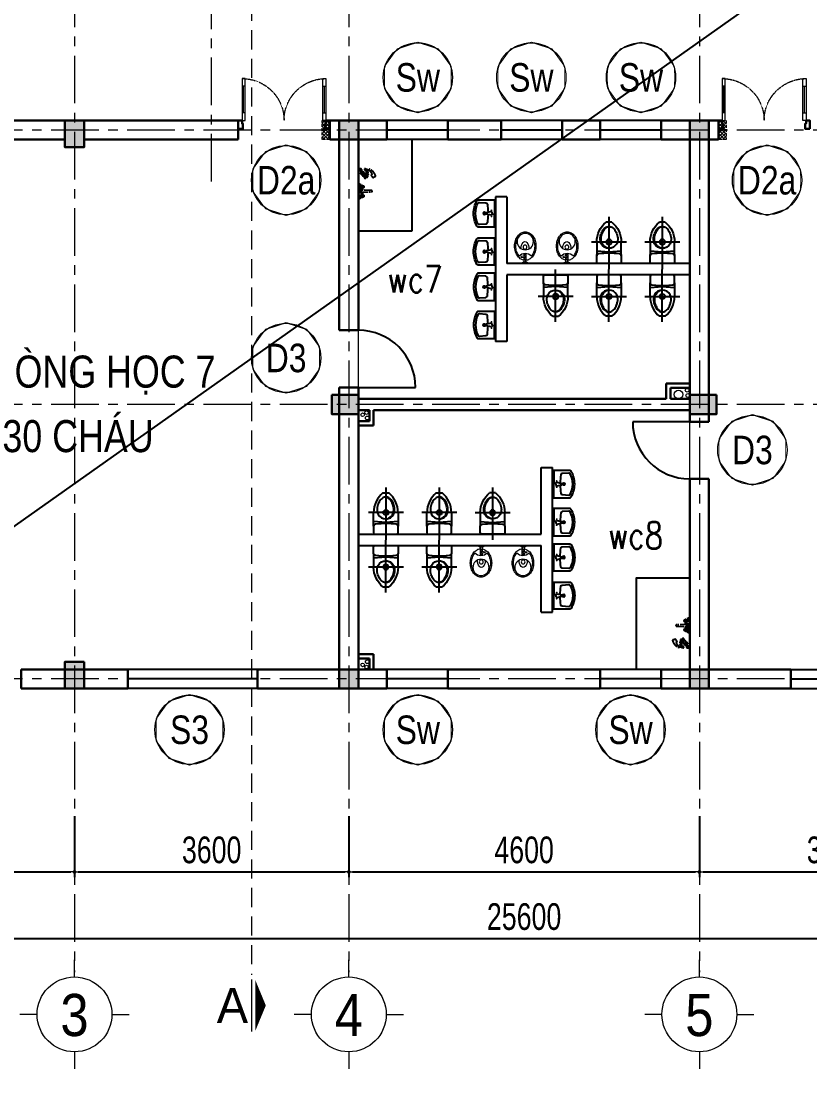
# Model space of a CAD drawing. Header units: millimetres. Extents: x -519517 to -431282, y -372679 to 113618.
# Drawn here: x -469191 to -458841, y -16782 to -2908 of the extents above; entities that cross this region are included whole.
import ezdxf
from ezdxf.enums import TextEntityAlignment as Align

# ---------------------------------------------------------------- set-up
doc = ezdxf.new("R2010")
doc.units = ezdxf.units.MM
doc.header["$LTSCALE"] = 5
for name, pattern in [('CENTER2', [28.575, 19.05, -3.175, 3.175, -3.175]), ('CENTERX2', [4, 2.5, -0.5, 0.5, -0.5]), ('DASHDOT', [1, 0.5, -0.25, 0, -0.25]), ('HIDDEN', [0.375, 0.25, -0.125]), ('HIDDEN2', [0.1875, 0.125, -0.0625])]:
    doc.linetypes.add(name, pattern=pattern)
doc.layers.get('0').update_dxf_attribs({"linetype": 'CENTER2'})
for name, color, linetype, lineweight in [('03', 252, 'Continuous', 30), ('BICO-9-NÉT CỬA', 9, 'Continuous', 25), ('LC Dim', 8, 'Continuous', 18), ('LC Hatch', 252, 'Continuous', 9), ('LC ISO', 153, 'Continuous', 13), ('LC Khac', 4, 'Continuous', 9), ('LC MANH DUT', 35, 'HIDDEN', 5), ('LC Net dam 1', 30, 'Continuous', 30), ('LC Net khuat', 4, 'HIDDEN', 13), ('LC Net manh', 9, 'Continuous', 5), ('LC Net thay', 7, 'Continuous', 25), ('LC Net truc', 79, 'DASHDOT', 13), ('LC Text1', 3, 'Continuous', 20), ('LC Text2', 7, 'Continuous', 25), ('NOITHAT', 125, 'Continuous', 13)]:
    doc.layers.add(name, color=color, linetype=linetype, lineweight=lineweight)
for name, color, linetype in [('1-KYHIEU', 1, 'Continuous'), ('1-NETMANH', 250, 'Continuous'), ('TEXT', 42, 'Continuous')]:
    doc.layers.add(name, color=color, linetype=linetype)
doc.layers.add('KCS_Plotter', color=11, linetype='Continuous', plot=False)
doc.styles.add('General text 2', font='arial.ttf')
doc.styles.add('HOATBIF', font='hoatbif.shx', dxfattribs={"width": 0.75})
doc.styles.add('LC 1', font='VHAVANB.TTF')
doc.styles.add('LC 3', font='vnsimli.shx', dxfattribs={"width": 0.75})
doc.styles.add('T2', font='VHARIAL.TTF', dxfattribs={"width": 0.8})
doc.dimstyles.new('Copy of 1-110', dxfattribs={"dimscale": 110, "dimtxt": 2.5, "dimasz": 0.35, "dimexe": 0.5, "dimexo": 0, "dimgap": 0.8, "dimtad": 1, "dimdec": 0, "dimzin": 0, "dimdsep": 46, "dimtxsty": 'HOATBIF', "dimblk1": 'DOT', "dimblk2": 'DOT', "dimsah": 1, "dimcen": -1, "dimdle": 1, "dimclrd": 256, "dimclre": 256, "dimclrt": 4, "dimadec": 3, "dimazin": 2, "dimtfac": 0.333333, "dimtdec": 0, "dimtix": 1, "dimtmove": 2, "dimatfit": 3, "dimldrblk": 'DOT', "dimfxl": 1, "dimtvp": 0.833333, "dimtolj": 1, "dimtzin": 0, "dimarcsym": 0})

# ---------------------------------------------------------------- blocks, each defined once
blk = doc.blocks.new('A$C442A5462')
for p, q in [((265, 143, -500), (283, 143, -500)), ((265, 114, -500), (265, 143, -500)), ((270, 114, -500), (270, 143, -500)), ((283, 133, -500), (287, 172, -500)), ((298, 172, -500), (287, 172, -500)), ((304, 133, -500), (298, 172, -500)), ((304, 143, -500), (324, 143, -500)), ((320, 143, -500), (320, 114, -500)), ((324, 143, -500), (324, 114, -500)), ((355, 139, -500), (324, 139, -500)), ((355, 108, -500), (355, 150, -500)), ((367, 162, -500), (369, 162, -500)), ((324, 114, -500), (265, 114, -500)), ((355, 117, -500), (324, 117, -500)), ((369, 96, -500), (367, 96, -500))]:
    blk.add_line(p, q)
at = {"elevation": -500}
for points in [[(332, 139, 0.088181), (321, 171, 0.106057), (284, 213, 0.085827), (232, 240, 0.075509), (167, 250, 0.075509), (101, 240, 0.085827), (49, 213, 0.106057), (12, 171, 0.126726), (0, 125, 0.126726), (12, 79, 0.106057), (49, 37, 0.085827), (101, 10, 0.075509), (167, 0, 0.075509)], [(282, 196, 0.017476), (275, 201, 0.085827), (228, 226, 0.075509), (167, 235, 0.075509), (105, 226, 0.072574), (65, 206, 0.039619)], [(65, 44, 0.072574), (105, 24, 0.075509), (167, 15, 0.075509)], [(167, 0, 0.075509), (232, 10, 0.085827), (284, 37, 0.106057), (321, 79, 0.106073), (333, 117, 0.126726)], [(167, 15, 0.075509), (228, 24, 0.085827), (275, 49, 0.017476), (282, 54, 0.126726)]]:
    blk.add_lwpolyline(points, format="xyb", dxfattribs=at)
for centre, radius in [((114, 125, -500), 95.1), ((178, 128, -500), 23.1)]:
    blk.add_circle(centre, radius)
for centre, radius, start, end in [((141, 131, -500), 26.6, 129.8111, 184.9288), ((141, 126, -500), 26.6, 175.0712, 230.1889), ((189, 73, -500), 102, 86.446, 129.8111), ((345, 125, -500), 95.1, 131.563, 228.437), ((294, 133, -500), 15.2, 136.8143, 43.1857), ((294, 133, -500), 10.6, 180, 0), ((367, 150, -500), 12.2, 90, 180), ((189, 184, -500), 102, 230.1889, 275.818), ((367, 108, -500), 12.2, 180, 270)]:
    blk.add_arc(centre, radius, start, end)
blk = doc.blocks.new('lavabo7')
for p, q in [((-34, 216), (34, 216)), ((0, 182), (0, 250)), ((-265, 20), (0, 20)), ((-36, 80), (-14, 179)), ((-25, 62), (-36, 80)), ((0, 62), (-25, 62)), ((-14, 179), (0, 179)), ((14, 179), (0, 179)), ((0, 62), (25, 62)), ((265, 20), (0, 20)), ((36, 80), (14, 179)), ((25, 62), (36, 80))]:
    blk.add_line(p, q)
blk.add_lwpolyline([(0, 0), (265, 0), (265, 335, 0.2674), (250, 361, 0.128929), (0, 430, 0.128929), (-250, 361, 0.2674), (-265, 335), (-265, 0)], format="xyb", close=True)
for points in [[(1, 390, 0.110412), (-200, 343, 0.310359), (-216, 313), (-206, 187, 0.356533), (-179, 159, 0.015229), (-21, 146)], [(21, 146, 0.015229), (179, 159, 0.356533), (206, 187), (216, 313, 0.310359), (200, 343, 0.110412), (-1, 390, 0.110412)]]:
    blk.add_lwpolyline(points, format="xyb")
at = {"const_width": 18}
for points in [[(-68, 79, -1), (-50, 79, -1)], [(68, 79, 1), (50, 79, 1)]]:
    blk.add_lwpolyline(points, format="xyb", close=True, dxfattribs=at)
for radius in [22.8, 12.8]:
    blk.add_circle((0, 216), radius)
blk = doc.blocks.new('mb-xibet3')
for p, q in [((185, 0), (-185, 0)), ((-210, -25), (-210, -134)), ((-210, -370), (-210, -134)), ((-179, -169), (-118, -176)), ((118, -176), (179, -169)), ((210, -134), (210, -25)), ((210, -134), (210, -370)), ((-210, -215), (0, -200)), ((0, -200), (210, -215)), ((50, -710), (-50, -710))]:
    blk.add_line(p, q)
blk.add_circle((0, -370), 45)
for centre, radius, start, end in [((-185, -25), 25, 90, 180), ((-175, -134), 35, 180, 263.211), ((0, 817), 1000, 263.211, 276.789), ((175, -134), 35, 276.789, 0), ((185, -25), 25, 0, 90), ((0, -410), 150, 357.1299, 182.8701), ((15, -410), 150, 92.8613, 182.8701), ((10, -370), 45, 96.3794, 263.6206), ((240, -366), 450, 180.5512, 229.851), ((194, -405), 345, 182.0821, 195.8931), ((99, -432), 245, 195.8931, 214.5044), ((209, -405), 345, 182.0821, 195.8931), ((114, -432), 245, 195.8931, 214.5044), ((-240, -366), 450, 310.149, 359.4488), ((-99, -432), 245, 325.4956, 344.1069), ((-194, -405), 345, 344.1069, 357.9179), ((38, -474), 172, 214.5044, 238.9274), ((53, -474), 172, 214.5044, 238.9274), ((0, -537), 97.7, 238.9274, 270), ((15, -537), 97.7, 238.9274, 265.5985), ((0, -537), 97.7, 270, 301.0726), ((-38, -474), 172, 301.0726, 325.4956)]:
    blk.add_arc(centre, radius, start, end)
at = {"layer": '1-NETMANH'}
for p, q in [((0, -802), (0, 95)), ((-300, -370), (300, -370))]:
    blk.add_line(p, q, dxfattribs=at)
blk = doc.blocks.new('Vt03')
at = {"color": 0}
for p, q in [((125, 280), (129, 294)), ((182, 227), (168, 215)), ((221, 192), (198, 180)), ((33, 60), (73, 60)), ((172, 12), (33, 16)), ((33, 16), (33, -11)), ((45, 16), (45, 42)), ((53, 80), (53, 40)), ((61, 15), (61, 42)), ((33, -11), (172, -7)), ((33, -60), (73, -60)), ((45, -42), (45, -11)), ((53, -40), (53, -80)), ((61, -42), (61, -10))]:
    blk.add_line(p, q, dxfattribs=at)
for points in [[(7, 309), (7, 268), (14, 268), (14, 309)], [(0, -100), (0, 100), (26, 100), (26, -100)], [(26, 13), (26, -7), (33, -7), (33, 13)]]:
    blk.add_lwpolyline(points, close=True, dxfattribs=at)
blk.add_lwpolyline([(12, 289, -1.296082), (34, 259, -1.917127), (36, 270, -0.167053), (49, 238, -1.448302), (30, 244, -0.673139), (85, 228, -0.486099), (61, 204, -1.074451), (67, 232, -0.361514), (101, 182, -1.428906), (80, 192, -0.287584), (119, 201, -1.502211), (109, 190, -0.316107), (116, 228, -1.315856), (125, 213, -0.643473), (103, 240, -0.070392), (116, 258, -0.515207), (128, 256, -1.801469), (107, 258, 0.730196), (91, 279, -2.626927), (97, 289, 0.91518), (113, 291, 0.978175), (109, 291, 0.823089), (127, 287, -1.030732)], format="xyb", dxfattribs=at)
for centre, radius in [((53, 60), 20), ((53, 60), 12), ((53, -60), 20), ((53, -60), 12)]:
    blk.add_circle(centre, radius, dxfattribs=at)
for centre, radius, start, end in [((98, 194), 89.8, 21.3285, 72.4278), ((101, 167), 130, 16.3177, 77.8898), ((220, 229), 54.3, 194.4065, 245.2427), ((216, 201), 10.4, 297.0942, 16.3177), ((172, 2), 9.94, 270, 90)]:
    blk.add_arc(centre, radius, start, end, dxfattribs=at)
blk = doc.blocks.new('DOT')
at = {"color": 0, "linetype": 'ByBlock'}
blk.add_line((-0.5, 0), (-1, 0), dxfattribs=at)
at = {"color": 0, "linetype": 'ByBlock', "const_width": 0.5}
blk.add_lwpolyline([(-0.25, 0, 1), (0.25, 0, 1)], format="xyb", close=True, dxfattribs=at)
blk = doc.blocks.new('*D172')
at = {"layer": 'Defpoints', "color": 0, "transparency": 16777216}
for p in [(-472091, -13113), (-468491, -13338), (-468491, -14068)]:
    blk.add_point(p, dxfattribs=at)
at = {"layer": 'LC Dim', "lineweight": -2, "transparency": 16777216}
for p, q in [((-472091, -13113), (-472091, -14138)), ((-468491, -13338), (-468491, -14138)), ((-472042, -14068), (-468540, -14068))]:
    blk.add_line(p, q, dxfattribs=at)
at = {"layer": 'LC Dim', "lineweight": -2, "transparency": 16777216, "xscale": 49, "yscale": 49, "zscale": 49, "rotation": 180}
blk.add_blockref('DOT', (-472091, -14068), dxfattribs=at)
at = {"layer": 'LC Dim', "lineweight": -2, "transparency": 16777216, "xscale": 49, "yscale": 49, "zscale": 49}
blk.add_blockref('DOT', (-468491, -14068), dxfattribs=at)
at = {"layer": 'LC Dim', "color": 4, "transparency": 16777216, "insert": (-470291, -13781), "char_height": 350, "attachment_point": 5, "style": 'HOATBIF'}
blk.add_mtext('\\A1;3600', dxfattribs=at)
blk = doc.blocks.new('_Dot')
at = {"color": 0, "linetype": 'ByBlock', "lineweight": -2}
blk.add_line((-0.5, 0), (-1, 0), dxfattribs=at)
at = {"color": 0, "linetype": 'ByBlock', "const_width": 0.5}
blk.add_lwpolyline([(-0.25, 0, 1), (0.25, 0, 1)], format="xyb", close=True, dxfattribs=at)
blk = doc.blocks.new('*D173')
at = {"layer": 'Defpoints', "color": 0, "transparency": 16777216}
for p in [(-468491, -13338), (-464891, -13338), (-464891, -14068)]:
    blk.add_point(p, dxfattribs=at)
at = {"layer": 'LC Dim', "lineweight": -2, "transparency": 16777216}
for p, q in [((-468491, -13338), (-468491, -14138)), ((-464891, -13338), (-464891, -14138)), ((-468442, -14068), (-464940, -14068))]:
    blk.add_line(p, q, dxfattribs=at)
at = {"layer": 'LC Dim', "lineweight": -2, "transparency": 16777216, "xscale": 49, "yscale": 49, "zscale": 49, "rotation": 180}
blk.add_blockref('DOT', (-468491, -14068), dxfattribs=at)
at = {"layer": 'LC Dim', "lineweight": -2, "transparency": 16777216, "xscale": 49, "yscale": 49, "zscale": 49}
blk.add_blockref('DOT', (-464891, -14068), dxfattribs=at)
at = {"layer": 'LC Dim', "color": 4, "transparency": 16777216, "insert": (-466691, -13781), "char_height": 350, "attachment_point": 5, "style": 'HOATBIF'}
blk.add_mtext('\\A1;3600', dxfattribs=at)
blk = doc.blocks.new('*D174')
at = {"layer": 'Defpoints', "color": 0, "transparency": 16777216}
for p in [(-464891, -13338), (-460291, -13338), (-460291, -14068)]:
    blk.add_point(p, dxfattribs=at)
at = {"layer": 'LC Dim', "lineweight": -2, "transparency": 16777216}
for p, q in [((-464891, -13338), (-464891, -14138)), ((-460291, -13338), (-460291, -14138)), ((-464842, -14068), (-460340, -14068))]:
    blk.add_line(p, q, dxfattribs=at)
at = {"layer": 'LC Dim', "lineweight": -2, "transparency": 16777216, "xscale": 49, "yscale": 49, "zscale": 49, "rotation": 180}
blk.add_blockref('DOT', (-464891, -14068), dxfattribs=at)
at = {"layer": 'LC Dim', "lineweight": -2, "transparency": 16777216, "xscale": 49, "yscale": 49, "zscale": 49}
blk.add_blockref('DOT', (-460291, -14068), dxfattribs=at)
at = {"layer": 'LC Dim', "color": 4, "transparency": 16777216, "insert": (-462591, -13781), "char_height": 350, "attachment_point": 5, "style": 'HOATBIF'}
blk.add_mtext('\\A1;4600', dxfattribs=at)
blk = doc.blocks.new('*D175')
at = {"layer": 'Defpoints', "color": 0, "transparency": 16777216}
for p in [(-460291, -13338), (-456691, -13338), (-456691, -14068)]:
    blk.add_point(p, dxfattribs=at)
at = {"layer": 'LC Dim', "lineweight": -2, "transparency": 16777216}
for p, q in [((-460291, -13338), (-460291, -14138)), ((-456691, -13338), (-456691, -14138)), ((-460242, -14068), (-456740, -14068))]:
    blk.add_line(p, q, dxfattribs=at)
at = {"layer": 'LC Dim', "lineweight": -2, "transparency": 16777216, "xscale": 49, "yscale": 49, "zscale": 49, "rotation": 180}
blk.add_blockref('DOT', (-460291, -14068), dxfattribs=at)
at = {"layer": 'LC Dim', "lineweight": -2, "transparency": 16777216, "xscale": 49, "yscale": 49, "zscale": 49}
blk.add_blockref('DOT', (-456691, -14068), dxfattribs=at)
at = {"layer": 'LC Dim', "color": 4, "transparency": 16777216, "insert": (-458491, -13781), "char_height": 350, "attachment_point": 5, "style": 'HOATBIF'}
blk.add_mtext('\\A1;3600', dxfattribs=at)
blk = doc.blocks.new('*D178')
at = {"layer": 'Defpoints', "color": 0, "transparency": 16777216}
for p in [(-475391, -13338), (-449791, -13338), (-449791, -14943)]:
    blk.add_point(p, dxfattribs=at)
at = {"layer": 'LC Dim', "lineweight": -2, "transparency": 16777216}
for p, q in [((-475391, -13338), (-475391, -15013)), ((-449791, -13338), (-449791, -15013)), ((-475342, -14943), (-449840, -14943))]:
    blk.add_line(p, q, dxfattribs=at)
at = {"layer": 'LC Dim', "lineweight": -2, "transparency": 16777216, "xscale": 49, "yscale": 49, "zscale": 49, "rotation": 180}
blk.add_blockref('DOT', (-475391, -14943), dxfattribs=at)
at = {"layer": 'LC Dim', "lineweight": -2, "transparency": 16777216, "xscale": 49, "yscale": 49, "zscale": 49}
blk.add_blockref('DOT', (-449791, -14943), dxfattribs=at)
at = {"layer": 'LC Dim', "color": 4, "transparency": 16777216, "insert": (-462591, -14656), "char_height": 350, "attachment_point": 5, "style": 'HOATBIF'}
blk.add_mtext('\\A1;25600', dxfattribs=at)
blk = doc.blocks.new('TTRUC')
at = {"layer": 'LC ISO'}
for p, q in [((0, 6.95), (0, 10.13)), ((-6.95, 0), (-10.13, 0)), ((6.95, 0), (10.13, 0)), ((0, -6.95), (0, -10.13))]:
    blk.add_line(p, q, dxfattribs=at)
at = {"layer": 'LC Net manh'}
blk.add_circle((0, 0), 6.95, dxfattribs=at)
blk = doc.blocks.new('*U110')
at = {"layer": 'Defpoints'}
blk.add_lwpolyline([(0, 4.25), (-2.5, 3.44), (-4.04, 1.31), (-4.04, -1.31), (-2.5, -3.44), (0, -4.25), (2.5, -3.44), (4.04, -1.31), (4.04, 1.31), (2.5, 3.44)], close=True, dxfattribs=at)
at = {"layer": 'LC Text1', "style": 'General text 2', "width": 0.8, "flags": 8}
blk.add_attdef('SYMBOL', text='', height=3.5, dxfattribs=at).set_placement((0, 0), align=Align.MIDDLE_CENTER)
blk.add_wipeout([(0, 4.25), (-2.5, 3.44), (-4.04, 1.31), (-4.04, -1.31), (-2.5, -3.44), (0, -4.25), (2.5, -3.44), (4.04, -1.31), (4.04, 1.31), (2.5, 3.44)]).dxf.layer = 'LC Net manh'
at = {"layer": 'LC ISO'}
blk.add_circle((0, 0), 4.25, dxfattribs=at)
blk = doc.blocks.new('*U159')
for p, q in [((-450, -90), (-450, -50)), ((-100, -70), (-450, -70)), ((-100, -90), (-100, -50)), ((-450, -1110), (-450, -1150)), ((-100, -1130), (-450, -1130)), ((-100, -1110), (-100, -1150))]:
    blk.add_line(p, q)
for points in [[(0, -50), (0, -90), (-550, -90), (-550, -50)], [(0, -1150), (0, -1110), (-550, -1110), (-550, -1150)]]:
    blk.add_lwpolyline(points, close=True)
at = {"linetype": 'HIDDEN2'}
for centre, start, end in [((0, -50), 180, 270), ((0, -1150), 90, 180)]:
    blk.add_arc(centre, 550, start, end, dxfattribs=at)
at = {"layer": '03'}
for points in [[(110, 0), (110, -60), (40, -60), (40, -50), (0, -50), (0, 0)], [(110, -1200), (110, -1140), (40, -1140), (40, -1150), (0, -1150), (0, -1200)]]:
    blk.add_lwpolyline(points, close=True, dxfattribs=at)

msp = doc.modelspace()

# ---------------------------------------------------------------- hatches: boundary and pattern name
at = {"layer": 'LC Hatch'}
for points in [[(-468366.3, -4212.1), (-468616.3, -4212.1), (-468616.3, -4562.1), (-468366.3, -4562.1)], [(-464766.3, -4462.1), (-465016.3, -4462.1), (-465016.3, -4212.1), (-464766.3, -4212.1)], [(-460166.3, -4462.1), (-460416.3, -4462.1), (-460416.3, -4212.1), (-460166.3, -4212.1)], [(-465116.3, -7812.1), (-465116.3, -8062.1), (-464766.3, -8062.1), (-464766.3, -7812.1)], [(-460066.3, -7812.1), (-460066.3, -8062.1), (-460416.3, -8062.1), (-460416.3, -7812.1)], [(-468366.3, -11312.1), (-468616.3, -11312.1), (-468616.3, -11662.1), (-468366.3, -11662.1)], [(-464766.3, -11662.1), (-465016.3, -11662.1), (-465016.3, -11412.1), (-464766.3, -11412.1)], [(-460166.3, -11662.1), (-460416.3, -11662.1), (-460416.3, -11412.1), (-460166.3, -11412.1)]]:
    msp.add_hatch(color=256, dxfattribs=at).paths.add_polyline_path(points)
h = msp.add_hatch(dxfattribs=at)
h.set_pattern_fill('ANSI37', color=256, scale=10)
h.set_pattern_definition([(45, (1240.012, -50809.18), (-22.4506403, 22.4506403), []), (135, (1240.012, -50809.18), (-22.4506403, -22.4506403), [])])
h.paths.add_polyline_path([(-465241.3, -4462.1), (-465141.3, -4462.1), (-465141.3, -4212.1), (-465241.3, -4212.1)])
h = msp.add_hatch(dxfattribs=at)
h.set_pattern_fill('ANSI37', color=256, scale=10)
h.set_pattern_definition([(45, (6440.012, -50809.18), (-22.4506403, 22.4506403), []), (135, (6440.012, -50809.18), (-22.4506403, -22.4506403), [])])
h.paths.add_polyline_path([(-460041.3, -4462.1), (-459941.3, -4462.1), (-459941.3, -4212.1), (-460041.3, -4212.1)])

# ---------------------------------------------------------------- linework, layer by layer
at = {"layer": '1-KYHIEU'}
for p, q in [((-464766.3, -7712.1), (-464016.3, -7712.1)), ((-460416.3, -8162.1), (-461166.3, -8162.1))]:
    msp.add_line(p, q, dxfattribs=at)
at = {"layer": 'BICO-9-NÉT CỬA'}
for p, q in [((-463591.3, -4212.1), (-464391.3, -4212.1)), ((-462091.3, -4212.1), (-462891.3, -4212.1)), ((-460791.3, -4212.1), (-461591.3, -4212.1)), ((-463591.3, -4337.1), (-464391.3, -4337.1)), ((-462091.3, -4337.1), (-462891.3, -4337.1)), ((-460791.3, -4337.1), (-461591.3, -4337.1)), ((-463591.3, -4462.1), (-464391.3, -4462.1)), ((-462091.3, -4462.1), (-462891.3, -4462.1)), ((-460791.3, -4462.1), (-461591.3, -4462.1)), ((-466091.3, -11412.1), (-467791.3, -11412.1)), ((-463591.3, -11412.1), (-464391.3, -11412.1)), ((-460791.3, -11412.1), (-461591.3, -11412.1)), ((-459091.3, -11412.1), (-457391.3, -11412.1)), ((-466091.3, -11537.1), (-467791.3, -11537.1)), ((-463591.3, -11537.1), (-464391.3, -11537.1)), ((-460791.3, -11537.1), (-461591.3, -11537.1)), ((-459091.3, -11537.1), (-457391.3, -11537.1)), ((-466091.3, -11662.1), (-467791.3, -11662.1)), ((-463591.3, -11662.1), (-464391.3, -11662.1)), ((-460791.3, -11662.1), (-461591.3, -11662.1)), ((-459091.3, -11662.1), (-457391.3, -11662.1))]:
    msp.add_line(p, q, dxfattribs=at)
for centre, start, end in [((-464766.3, -7712.1), 0, 90), ((-460416.3, -8162.1), 180, 270)]:
    msp.add_arc(centre, 750, start, end, dxfattribs=at)
at = {"layer": 'LC ISO'}
for p, q in [((-464766.3, -7712.1), (-464766.3, -6962.1)), ((-460416.3, -8912.1), (-460416.3, -8162.1))]:
    msp.add_line(p, q, dxfattribs=at)
for centre, radius in [((-460564.9, -7804.2), 55), ((-460452.9, -7749.4), 24), ((-460443.1, -7818.7), 25), ((-464657.9, -8044.4), 24), ((-464709.8, -8070.9), 24), ((-464648.1, -8113.7), 25), ((-464709.8, -11353.2), 24), ((-464657.9, -11379.7), 24), ((-464648.1, -11310.5), 25)]:
    msp.add_circle(centre, radius, dxfattribs=at)
at = {"layer": 'LC Khac', "color": 1, "ltscale": 2}
msp.add_line((-466168.3, -15479.6), (-466168.3, -16160), dxfattribs=at)
msp.add_lwpolyline([(-465980.5, -15819.8, 0, 660.8, 0), (-466117, -15819.8, 385.4, 385.4, 0)], format="xyseb", dxfattribs=at)
at = {"layer": 'LC Net dam 1'}
for p, q in [((-468366.3, -4212.1), (-471966.3, -4212.1)), ((-468366.3, -4212.1), (-468616.3, -4212.1)), ((-468366.3, -4212.1), (-468616.3, -4212.1)), ((-466341.3, -4212.1), (-468366.3, -4212.1)), ((-468366.3, -4212.1), (-468366.3, -4462.1)), ((-466341.3, -4212.1), (-466341.3, -4462.1)), ((-464391.3, -4212.1), (-465141.3, -4212.1)), ((-465141.3, -4462.1), (-465141.3, -4212.1)), ((-464391.3, -4462.1), (-464391.3, -4212.1)), ((-462891.3, -4212.1), (-463591.3, -4212.1)), ((-463591.3, -4462.1), (-463591.3, -4212.1)), ((-462891.3, -4462.1), (-462891.3, -4212.1)), ((-461591.3, -4212.1), (-462091.3, -4212.1)), ((-462091.3, -4462.1), (-462091.3, -4212.1)), ((-461591.3, -4462.1), (-461591.3, -4212.1)), ((-460041.3, -4212.1), (-460791.3, -4212.1)), ((-460791.3, -4462.1), (-460791.3, -4212.1)), ((-460041.3, -4212.1), (-460041.3, -4462.1)), ((-468616.3, -4462.1), (-471966.3, -4462.1)), ((-466341.3, -4462.1), (-468366.3, -4462.1)), ((-465016.3, -4462.1), (-465141.3, -4462.1)), ((-465016.3, -6962.1), (-465016.3, -4462.1)), ((-464766.3, -4462.1), (-465016.3, -4462.1)), ((-464766.3, -4462.1), (-465016.3, -4462.1)), ((-464766.3, -6962.1), (-464766.3, -4462.1)), ((-464391.3, -4462.1), (-464766.3, -4462.1)), ((-462891.3, -4462.1), (-463591.3, -4462.1)), ((-461591.3, -4462.1), (-462091.3, -4462.1)), ((-460416.3, -4462.1), (-460791.3, -4462.1)), ((-460416.3, -8162.1), (-460416.3, -4462.1)), ((-460166.3, -4462.1), (-460416.3, -4462.1)), ((-460166.3, -4462.1), (-460416.3, -4462.1)), ((-460166.3, -4462.1), (-460041.3, -4462.1)), ((-460166.3, -8162.1), (-460166.3, -4462.1)), ((-464766.3, -6962.1), (-465016.3, -6962.1)), ((-465016.3, -11412.1), (-465016.3, -7712.1)), ((-464766.3, -7712.1), (-465016.3, -7712.1)), ((-464766.3, -11412.1), (-464766.3, -7712.1)), ((-460726.3, -7862.1), (-460726.3, -7662.1)), ((-460416.3, -7662.1), (-460726.3, -7662.1)), ((-460416.3, -7717.1), (-460671.3, -7717.1)), ((-460671.3, -7862.1), (-460671.3, -7717.1)), ((-465116.3, -7812.1), (-465116.3, -8062.1)), ((-465116.3, -7812.1), (-465116.3, -8062.1)), ((-460726.3, -7862.1), (-464766.3, -7862.1)), ((-460416.3, -7862.1), (-460671.3, -7862.1)), ((-460066.3, -7812.1), (-460066.3, -8062.1)), ((-460066.3, -7812.1), (-460066.3, -8062.1)), ((-464766.3, -8012.1), (-464766.3, -8157.1)), ((-464621.3, -8012.1), (-464766.3, -8012.1)), ((-464621.3, -8012.1), (-464621.3, -8157.1)), ((-464566.3, -8012.1), (-464566.3, -8212.1)), ((-460416.3, -8012.1), (-464566.3, -8012.1)), ((-464621.3, -8157.1), (-464766.3, -8157.1)), ((-460416.3, -8162.1), (-460166.3, -8162.1)), ((-464566.3, -8212.1), (-464766.3, -8212.1)), ((-460416.3, -11412.1), (-460416.3, -8912.1)), ((-460416.3, -8912.1), (-460166.3, -8912.1)), ((-460166.3, -11412.1), (-460166.3, -8912.1)), ((-464566.3, -11212.1), (-464766.3, -11212.1)), ((-464566.3, -11412.1), (-464566.3, -11212.1)), ((-468366.3, -11312.1), (-468616.3, -11312.1)), ((-468366.3, -11312.1), (-468616.3, -11312.1)), ((-464766.3, -11267.1), (-464766.3, -11412.1)), ((-464621.3, -11267.1), (-464766.3, -11267.1)), ((-464621.3, -11412.1), (-464621.3, -11267.1)), ((-467791.3, -11412.1), (-469191.3, -11412.1)), ((-469191.3, -11412.1), (-469191.3, -11662.1)), ((-467791.3, -11412.1), (-467791.3, -11662.1)), ((-465016.3, -11412.1), (-466091.3, -11412.1)), ((-466091.3, -11412.1), (-466091.3, -11662.1)), ((-464391.3, -11412.1), (-464766.3, -11412.1)), ((-464766.3, -11412.1), (-464621.3, -11412.1)), ((-464391.3, -11412.1), (-464391.3, -11662.1)), ((-461591.3, -11412.1), (-463591.3, -11412.1)), ((-463591.3, -11412.1), (-463591.3, -11662.1)), ((-461591.3, -11412.1), (-461591.3, -11662.1)), ((-460416.3, -11412.1), (-460791.3, -11412.1)), ((-460791.3, -11412.1), (-460791.3, -11662.1)), ((-460166.3, -11412.1), (-459091.3, -11412.1)), ((-459091.3, -11412.1), (-459091.3, -11662.1)), ((-467791.3, -11662.1), (-469191.3, -11662.1)), ((-464391.3, -11662.1), (-466091.3, -11662.1)), ((-464766.3, -11662.1), (-465016.3, -11662.1)), ((-464766.3, -11662.1), (-465016.3, -11662.1)), ((-461591.3, -11662.1), (-463591.3, -11662.1)), ((-459091.3, -11662.1), (-460791.3, -11662.1)), ((-460166.3, -11662.1), (-460416.3, -11662.1)), ((-460166.3, -11662.1), (-460416.3, -11662.1))]:
    msp.add_line(p, q, dxfattribs=at)
for points in [[(-468366.3, -4212.1), (-468616.3, -4212.1), (-468616.3, -4562.1), (-468366.3, -4562.1)], [(-464766.3, -4462.1), (-465016.3, -4462.1), (-465016.3, -4212.1), (-464766.3, -4212.1)], [(-460166.3, -4462.1), (-460416.3, -4462.1), (-460416.3, -4212.1), (-460166.3, -4212.1)], [(-465116.3, -7812.1), (-465116.3, -8062.1), (-464766.3, -8062.1), (-464766.3, -7812.1)], [(-460066.3, -7812.1), (-460066.3, -8062.1), (-460416.3, -8062.1), (-460416.3, -7812.1)], [(-468366.3, -11312.1), (-468616.3, -11312.1), (-468616.3, -11662.1), (-468366.3, -11662.1)], [(-464766.3, -11662.1), (-465016.3, -11662.1), (-465016.3, -11412.1), (-464766.3, -11412.1)], [(-460166.3, -11662.1), (-460416.3, -11662.1), (-460416.3, -11412.1), (-460166.3, -11412.1)]]:
    msp.add_lwpolyline(points, close=True, dxfattribs=at)
at = {"layer": 'LC Net khuat', "ltscale": 30}
for points in [[(-465241.3, -4212.1), (-465141.3, -4212.1), (-465141.3, -4462.1), (-465241.3, -4462.1)], [(-460041.3, -4212.1), (-459941.3, -4212.1), (-459941.3, -4462.1), (-460041.3, -4462.1)]]:
    msp.add_lwpolyline(points, close=True, dxfattribs=at)
at = {"layer": 'LC Net thay'}
for p, q in [((-464066.3, -4462.1), (-464066.3, -5662.1)), ((-462966.3, -5212.1), (-462966.3, -7112.1)), ((-462816.3, -5212.1), (-462966.3, -5212.1)), ((-462816.3, -5212.1), (-462816.3, -6087.1)), ((-464066.3, -5662.1), (-464766.3, -5662.1)), ((-460416.3, -6087.1), (-462816.3, -6087.1)), ((-462816.3, -6237.1), (-462816.3, -7112.1)), ((-460416.3, -6237.1), (-462816.3, -6237.1)), ((-462816.3, -7112.1), (-462966.3, -7112.1)), ((-462366.3, -9637.1), (-462366.3, -8762.1)), ((-462366.3, -8762.1), (-462216.3, -8762.1)), ((-462216.3, -10662.1), (-462216.3, -8762.1)), ((-464766.3, -9637.1), (-462366.3, -9637.1)), ((-464766.3, -9787.1), (-462366.3, -9787.1)), ((-462366.3, -10662.1), (-462366.3, -9787.1)), ((-462366.3, -10662.1), (-462216.3, -10662.1))]:
    msp.add_line(p, q, dxfattribs=at)
msp.add_lwpolyline([(-461116.3, -11412.1), (-461116.3, -10212.1), (-460416.3, -10212.1)], dxfattribs=at)
at = {"layer": 'LC Net truc', "linetype": 'CENTERX2', "ltscale": 50}
for p, q in [((-468491.3, 14638.7), (-468491.3, -15383.8)), ((-464891.3, 14638.7), (-464891.3, -15383.8)), ((-460291.3, 14638.7), (-460291.3, -15383.8)), ((-466691.3, -5012.2), (-466691.3, 6403.7)), ((-446173.2, -4337.1), (-479105.1, -4337.1)), ((-446173.2, -7937.1), (-479105.1, -7937.1)), ((-446173.2, -11537.1), (-479105.1, -11537.1))]:
    msp.add_line(p, q, dxfattribs=at)

# ---------------------------------------------------------------- block references
msp.add_blockref('Vt03', (-464766.3, -5140.8))
at = {"rotation": 180}
msp.add_blockref('Vt03', (-460416.3, -10833.3), dxfattribs=at)
at = {"layer": 'LC ISO', "ltscale": 2, "xscale": -1, "rotation": 90}
for p in [(-466341.3, -4212.1), (-460041.3, -4212.1)]:
    msp.add_blockref('*U159', p, dxfattribs=at)
at = {"layer": 'LC ISO', "xscale": 70.63098313741592, "yscale": 70.63098313741592, "zscale": 70.63098313741592}
for p in [(-468491.3, -15937.1), (-464891.3, -15937.1), (-460291.3, -15937.1)]:
    msp.add_blockref('TTRUC', p, dxfattribs=at)
at = {"layer": 'LC Net manh'}
ref = msp.add_blockref('*U110', (-463986.1, -3646.2), dxfattribs=dict(at, xscale=106.853297256924, yscale=106.853297256924, zscale=106.853297256924))
ref.add_attrib('SYMBOL', 'Sw', dxfattribs={"layer": 'LC Text1', "height": 373.99, "style": 'General text 2', "width": 0.8}).set_placement((-463986.1, -3646.2), align=Align.MIDDLE_CENTER)
ref = msp.add_blockref('*U110', (-462496.1, -3646.2), dxfattribs=dict(at, xscale=106.853297256924, yscale=106.853297256924, zscale=106.853297256924))
ref.add_attrib('SYMBOL', 'Sw', dxfattribs={"layer": 'LC Text1', "height": 373.99, "style": 'General text 2', "width": 0.8}).set_placement((-462496.1, -3646.2), align=Align.MIDDLE_CENTER)
ref = msp.add_blockref('*U110', (-461057.7, -3646.2), dxfattribs=dict(at, xscale=106.853297256924, yscale=106.853297256924, zscale=106.853297256924))
ref.add_attrib('SYMBOL', 'Sw', dxfattribs={"layer": 'LC Text1', "height": 373.99, "style": 'General text 2', "width": 0.8}).set_placement((-461057.7, -3646.2), align=Align.MIDDLE_CENTER)
ref = msp.add_blockref('*U110', (-465713.9, -4994.7), dxfattribs=dict(at, xscale=106.853297256924, yscale=106.853297256924, zscale=106.853297256924))
ref.add_attrib('SYMBOL', 'D2a', dxfattribs={"layer": 'LC Text1', "height": 373.99, "style": 'General text 2', "width": 0.8}).set_placement((-465713.9, -4994.7), align=Align.MIDDLE_CENTER)
ref = msp.add_blockref('*U110', (-459402.5, -4994.7), dxfattribs=dict(at, xscale=106.853297256924, yscale=106.853297256924, zscale=106.853297256924))
ref.add_attrib('SYMBOL', 'D2a', dxfattribs={"layer": 'LC Text1', "height": 373.99, "style": 'General text 2', "width": 0.8}).set_placement((-459402.5, -4994.7), align=Align.MIDDLE_CENTER)
ref = msp.add_blockref('*U110', (-465713.9, -7326), dxfattribs=dict(at, xscale=106.853297256924, yscale=106.853297256924, zscale=106.853297256924))
ref.add_attrib('SYMBOL', 'D3', dxfattribs={"layer": 'LC Text1', "height": 373.99, "style": 'General text 2', "width": 0.8}).set_placement((-465713.9, -7326), align=Align.MIDDLE_CENTER)
ref = msp.add_blockref('*U110', (-466981.7, -12203.4), dxfattribs=dict(at, xscale=106.853297256924, yscale=106.853297256924, zscale=106.853297256924))
ref.add_attrib('SYMBOL', 'S3', dxfattribs={"layer": 'LC Text1', "height": 373.99, "style": 'General text 2', "width": 0.8}).set_placement((-466981.7, -12203.4), align=Align.MIDDLE_CENTER)
ref = msp.add_blockref('*U110', (-463986.1, -12203.4), dxfattribs=dict(at, xscale=106.853297256924, yscale=106.853297256924, zscale=106.853297256924))
ref.add_attrib('SYMBOL', 'Sw', dxfattribs={"layer": 'LC Text1', "height": 373.99, "style": 'General text 2', "width": 0.8}).set_placement((-463986.1, -12203.4), align=Align.MIDDLE_CENTER)
ref = msp.add_blockref('*U110', (-461194.1, -12203.4), dxfattribs=dict(at, xscale=106.853297256924, yscale=106.853297256924, zscale=106.853297256924))
ref.add_attrib('SYMBOL', 'Sw', dxfattribs={"layer": 'LC Text1', "height": 373.99, "style": 'General text 2', "width": 0.8}).set_placement((-461194.1, -12203.4), align=Align.MIDDLE_CENTER)
at = {"layer": 'NOITHAT', "xscale": -1.125, "yscale": 1.125, "zscale": 1.125}
for p, rotation in [((-462435.2, -5671.5, 562.5), 90), ((-461885.2, -5671.5, 562.5), 90), ((-463297.4, -10202.6, 562.5), 270), ((-462747.4, -10202.6, 562.5), 270)]:
    msp.add_blockref('A$C442A5462', p, dxfattribs=dict(at, rotation=rotation))
at = {"layer": 'TEXT'}
for name, p, xscale, yscale, zscale, rotation in [('lavabo7', (-462966.3, -5430.7), -0.673200000077486, 0.6731999999901745, 0.6732000000000001, 90), ('mb-xibet3', (-461477.3, -6087.1), -0.76499999997759, 0.76499999997759, 0.7650000000000001, 180), ('mb-xibet3', (-460777.3, -6087.1), -0.76499999997759, 0.76499999997759, 0.7650000000000001, 180), ('lavabo7', (-462966.3, -5930.7), -0.673200000077486, 0.6731999999901745, 0.6732000000000001, 90), ('lavabo7', (-462966.3, -6393.5), 0.673200000077486, 0.673200000077486, 0.673200000077486, 89.99999999999999), ('lavabo7', (-462966.3, -6893.5), 0.673200000077486, 0.673200000077486, 0.673200000077486, 89.99999999999999), ('lavabo7', (-462216.3, -8980.7), 0.673200000077486, 0.673200000077486, 0.673200000077486, 270), ('mb-xibet3', (-464405.2, -9637.1), 0.76499999997759, 0.76499999997759, 0.76499999997759, 180), ('mb-xibet3', (-463705.2, -9637.1), 0.76499999997759, 0.76499999997759, 0.76499999997759, 180), ('mb-xibet3', (-463005.2, -9637.1), -0.76499999997759, 0.76499999997759, 0.7650000000000001, 180), ('lavabo7', (-462216.3, -9480.7), 0.673200000077486, 0.673200000077486, 0.673200000077486, 270), ('lavabo7', (-462216.3, -9943.5), -0.673200000077486, 0.6731999999901745, 0.6732000000000001, 270), ('lavabo7', (-462216.3, -10443.5), -0.673200000077486, 0.6731999999901745, 0.6732000000000001, 270)]:
    msp.add_blockref(name, p, dxfattribs=dict(at, xscale=xscale, yscale=yscale, zscale=zscale, rotation=rotation))
at = {"layer": 'TEXT', "yscale": 0.76499999997759}
for p, xscale, zscale in [((-462177.3, -6237.1), -0.76499999997759, 0.7650000000000001), ((-461477.3, -6237.1), 0.76499999997759, 0.76499999997759), ((-460777.3, -6237.1), 0.76499999997759, 0.76499999997759), ((-464405.2, -9787.1), -0.76499999997759, 0.7650000000000001), ((-463705.2, -9787.1), -0.76499999997759, 0.7650000000000001)]:
    msp.add_blockref('mb-xibet3', p, dxfattribs=dict(at, xscale=xscale, zscale=zscale))

# ---------------------------------------------------------------- texts
at = {"ltscale": 2, "style": 'LC 1'}
msp.add_attdef('A', text='A', height=462.5, dxfattribs=at).set_placement((-466418.6, -15819.8), align=Align.MIDDLE_CENTER)
at = {"layer": 'LC Text1', "color": 3, "style": 'LC 3', "width": 0.8}
for s, p in [('wc7', (-464022.8, -6468.8)), ('wc8', (-461128.3, -9828.9))]:
    msp.add_text(s, height=350.41, dxfattribs=at).set_placement(p, align=Align.CENTER)
at = {"layer": 'LC Text1', "ltscale": 0.2, "style": 'LC 1', "width": 0.9}
for s, p in [('3', (-468491.3, -16387)), ('4', (-464891.3, -16387)), ('5', (-460291.3, -16387))]:
    msp.add_text(s, height=553, dxfattribs=at).set_placement(p, align=Align.BOTTOM_CENTER)
at = {"layer": 'LC Text2', "style": 'T2', "width": 0.8}
for s, height, p in [('phßng häc 7', 420.488, (-468284.9, -7715.5)), ('30 ch¸u', 420.49, (-468444.7, -8561.7))]:
    msp.add_text(s, height=height, dxfattribs=at).set_placement(p, align=Align.CENTER)

# ---------------------------------------------------------------- dimensions: what is measured, and where the dimension line sits
at = {"layer": 'LC Dim'}
for base, p1, p2, picture, middle in [((-468491.3, -14068.2), (-472091.3, -13113), (-468491.3, -13337.9), '*D172', (-470291.3, -13781.2)), ((-449791.3, -14943.2), (-475391.3, -13337.9), (-449791.3, -13337.9), '*D178', (-462591.3, -14656.2)), ((-464891.3, -14068.2), (-468491.3, -13337.9), (-464891.3, -13337.9), '*D173', (-466691.3, -13781.2)), ((-460291.3, -14068.2), (-464891.3, -13337.9), (-460291.3, -13337.9), '*D174', (-462591.3, -13781.2)), ((-456691.3, -14068.2), (-460291.3, -13337.9), (-456691.3, -13337.9), '*D175', (-458491.3, -13781.2))]:
    dim = msp.add_linear_dim(base=base, p1=p1, p2=p2, dimstyle='Copy of 1-110', override={"dimscale": 140}, dxfattribs=at)
    dim.commit()
    dim.dimension.update_dxf_attribs({"geometry": picture, "text_midpoint": middle})

# ---------------------------------------------------------------- next in the draw order: linework, layer by layer
at = {"layer": 'LC MANH DUT', "ltscale": 200}
msp.add_lwpolyline([(-466168.3, 16242.6), (-466168.3, 3177.9), (-463021.6, 3177.9), (-463021.6, -1903.4), (-466168.3, -1903.4), (-466168.3, -15418.1)], dxfattribs=at)

# ---------------------------------------------------------------- next in the draw order: block references
at = {"layer": 'LC Net manh'}
ref = msp.add_blockref('*U110', (-459595.3, -8533), dxfattribs=dict(at, xscale=106.853297256924, yscale=106.853297256924, zscale=106.853297256924))
ref.add_attrib('SYMBOL', 'D3', dxfattribs={"layer": 'LC Text1', "height": 373.99, "style": 'General text 2', "width": 0.8}).set_placement((-459595.3, -8533), align=Align.MIDDLE_CENTER)

# ---------------------------------------------------------------- next in the draw order: linework, layer by layer
at = {"layer": 'KCS_Plotter'}
msp.add_line((-490081.8, -24243.4), (-431281.8, 17336.6), dxfattribs=at)

doc.saveas('drawing.dxf')
